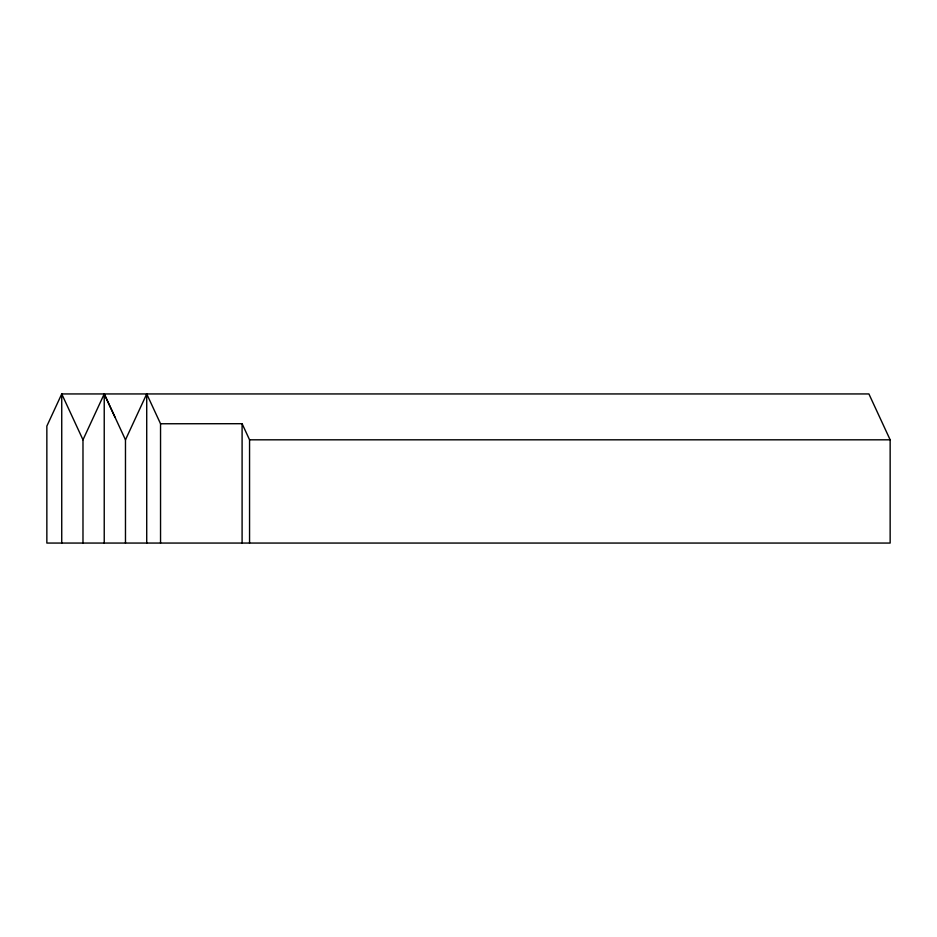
<?xml version="1.0" encoding="UTF-8"?>
<svg xmlns="http://www.w3.org/2000/svg" width="937" height="937" viewBox="0 0 937 937"><rect width="100%" height="100%" fill="white"/><g stroke="black" fill="none" stroke-linecap="round" stroke-linejoin="round"><path stroke-width="1.41" d="M82.983 543.062L82.983 439.816L104.23 393.938L125.476 439.816L125.476 543.062M125.476 439.816L146.722 393.938L160.543 423.758L160.543 543.062M160.543 423.758L242.097 423.7L249.558 439.816L249.558 543.062M249.558 439.816L890.15 439.816L890.15 543.062L46.85 543.062L46.85 426.101L61.737 393.938L868.904 393.938L890.15 439.816M82.983 439.816L61.737 393.938L61.737 543.062M114.853 416.871L104.23 393.938L104.23 543.062M242.097 423.7L242.097 543.062M146.722 393.938L146.722 543.062"/></g></svg>
